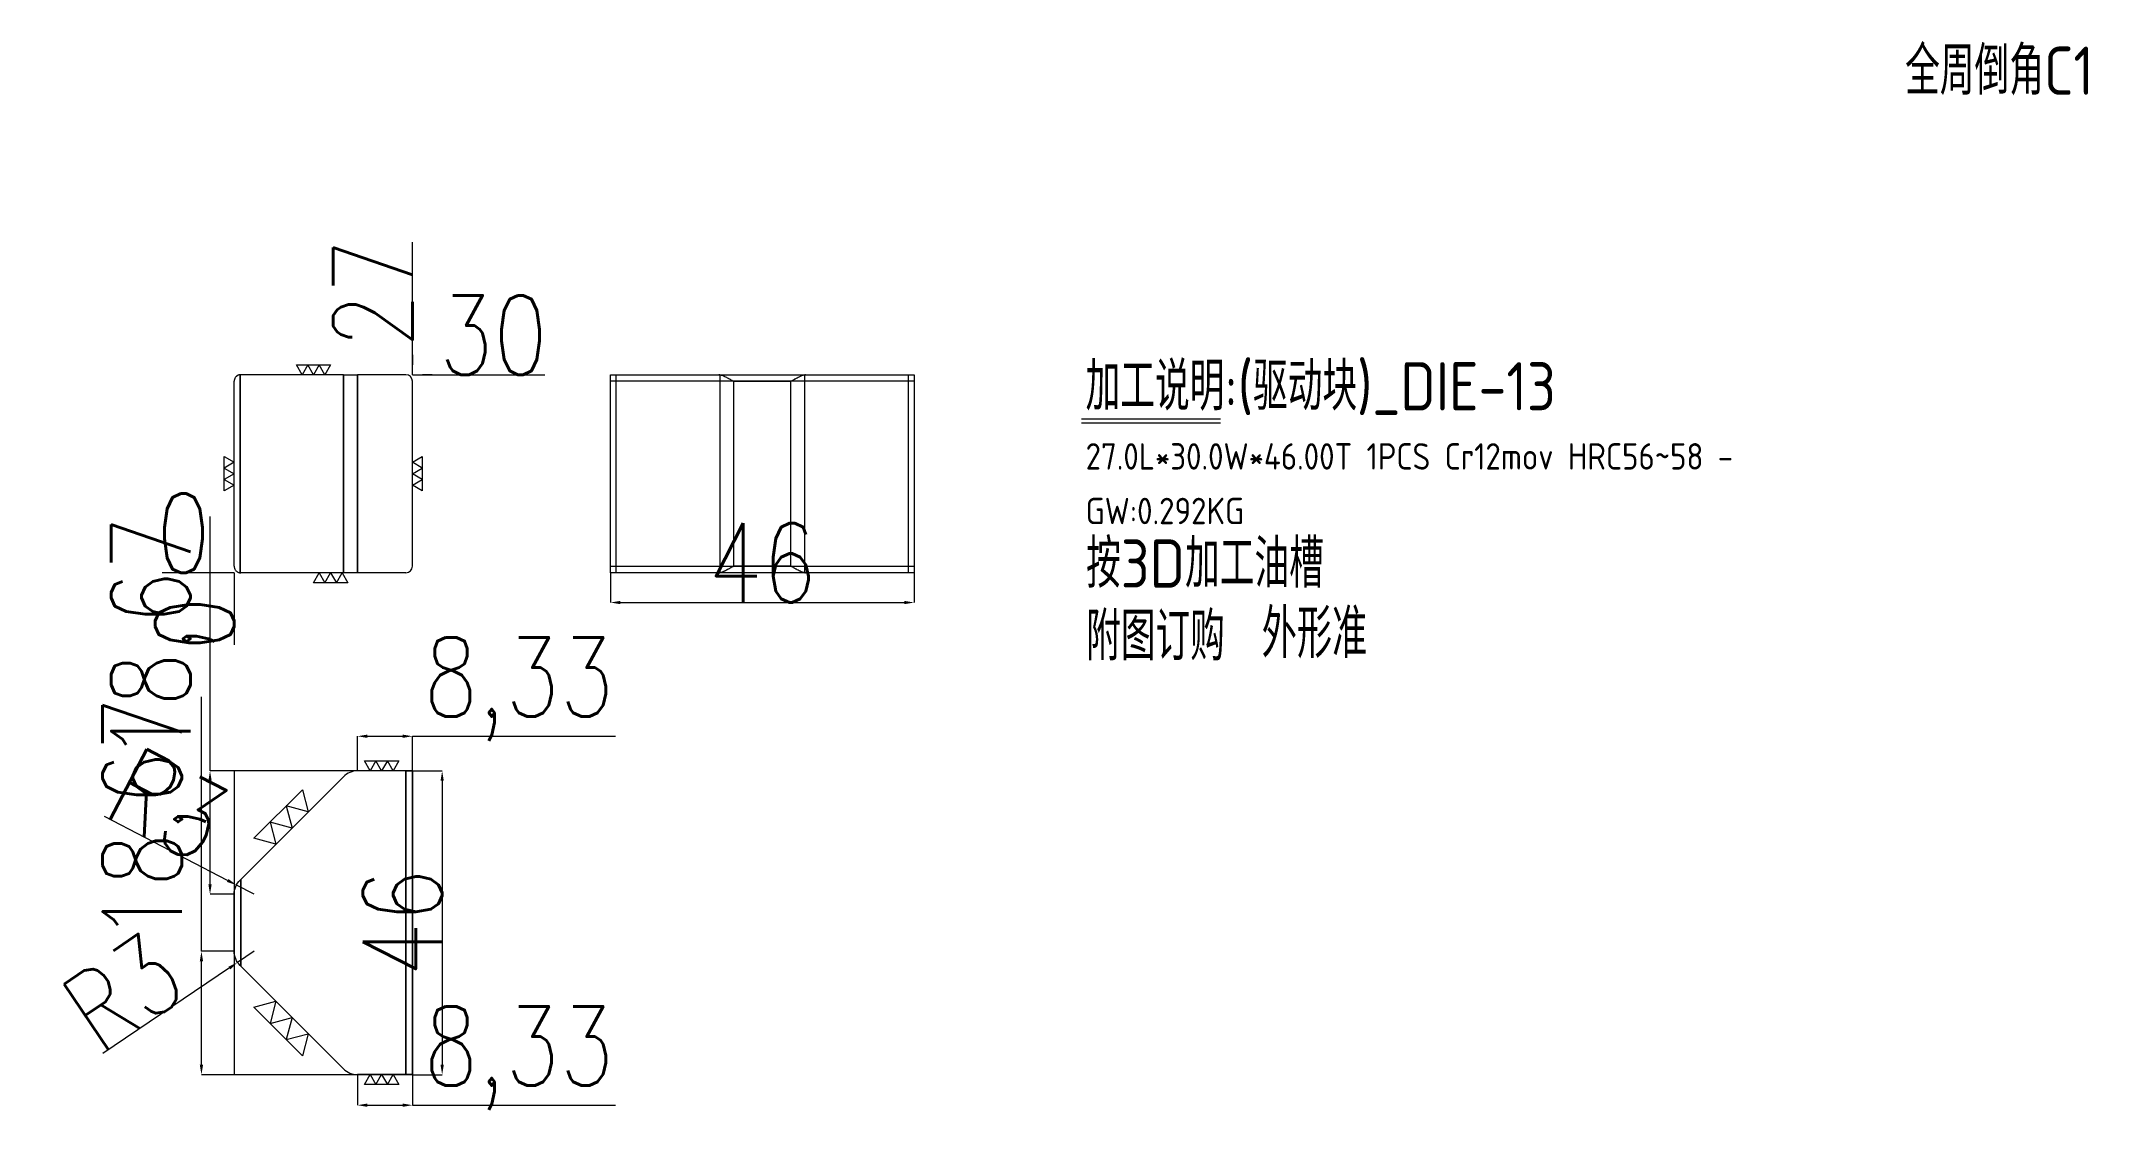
# Model space of a CAD drawing. Header units: millimetres. Extents: x -11248 to -10938, y 61285 to 61447.
import ezdxf

# ---------------------------------------------------------------- set-up
doc = ezdxf.new("R2010")
doc.units = ezdxf.units.MM
doc.linetypes.add('DASHED', pattern=[0])
doc.layers.add('DIE', color=20, linetype='Continuous', lineweight=20)
doc.layers.add('DIM', color=4, linetype='Continuous', lineweight=20)
doc.styles.add('gbenor', font='gbenor.shx', dxfattribs={"bigfont": 'gbcbig.shx'})
doc.styles.add('TXT', font='txt.shx', dxfattribs={"width": 0.8, "bigfont": 'ctxt.shx'})
doc.dimstyles.new('零件', dxfattribs={"dimscale": 1.5, "dimtxt": 8, "dimasz": 1, "dimexe": 0, "dimexo": 0, "dimgap": 0, "dimtad": 1, "dimtxsty": 'TXT', "dimcen": 0, "dimclrd": 252, "dimclre": 252, "dimclrt": 4, "dimazin": 3, "dimtp": 0.001, "dimtm": 0.001, "dimtfac": 1, "dimtmove": 0, "dimatfit": 3, "dimlwd": 5, "dimlwe": 5})

# ---------------------------------------------------------------- blocks, each defined once
blk = doc.blocks.new('*D1107')
at = {"layer": 'Defpoints', "color": 0}
for p in [(-11191.44, 61396.44), (-11186.94, 61396.44), (-11218.44, 61366.44)]:
    blk.add_point(p, dxfattribs=at)
at = {"layer": 'DIM', "color": 252, "linetype": 'Continuous', "lineweight": 5}
for p, q in [((-11191.44, 61396.44), (-11188.44, 61396.44)), ((-11188.44, 61396.44), (-11189.94, 61396.44)), ((-11189.94, 61396.44), (-11171.4, 61396.44))]:
    blk.add_line(p, q, dxfattribs=at)
at = {"layer": 'DIM', "color": 4, "lineweight": 5, "insert": (-11179.17, 61402.44), "char_height": 12, "attachment_point": 5, "style": 'TXT'}
blk.add_mtext('30', dxfattribs=at)
blk = doc.blocks.new('*D1108')
at = {"layer": 'Defpoints', "color": 0}
for p in [(-11222.94, 61366.44), (-11218.44, 61366.44), (-11218.44, 61366.44)]:
    blk.add_point(p, dxfattribs=at)
at = {"layer": 'DIM', "color": 252, "linetype": 'Continuous', "lineweight": 5}
blk.add_line((-11218.44, 61366.44), (-11229.34, 61366.44), dxfattribs=at)
at = {"layer": 'DIM', "color": 4, "lineweight": 5, "insert": (-11226.14, 61372.44), "char_height": 12, "attachment_point": 5, "style": 'TXT'}
blk.add_mtext('0', dxfattribs=at)
blk = doc.blocks.new('*D1109')
at = {"layer": 'Defpoints', "color": 0}
for p in [(-11218.44, 61366.44), (-11218.44, 61366.44), (-11218.44, 61361.94)]:
    blk.add_point(p, dxfattribs=at)
at = {"layer": 'DIM', "color": 252, "linetype": 'Continuous', "lineweight": 5}
blk.add_line((-11218.44, 61366.44), (-11218.44, 61355.54), dxfattribs=at)
at = {"layer": 'DIM', "color": 4, "lineweight": 5, "insert": (-11224.44, 61358.74), "char_height": 12, "attachment_point": 5, "rotation": 90, "style": 'TXT'}
blk.add_mtext('0', dxfattribs=at)
blk = doc.blocks.new('*D1110')
at = {"layer": 'Defpoints', "color": 0}
for p in [(-11191.44, 61400.94), (-11191.44, 61396.44), (-11218.44, 61366.44)]:
    blk.add_point(p, dxfattribs=at)
at = {"layer": 'DIM', "color": 252, "linetype": 'Continuous', "lineweight": 5}
for p, q in [((-11191.44, 61397.94), (-11191.44, 61416.49)), ((-11191.44, 61396.44), (-11191.44, 61399.44)), ((-11191.44, 61399.44), (-11191.44, 61397.94))]:
    blk.add_line(p, q, dxfattribs=at)
at = {"layer": 'DIM', "color": 4, "lineweight": 5, "insert": (-11197.44, 61408.71), "char_height": 12, "attachment_point": 5, "rotation": 90, "style": 'TXT'}
blk.add_mtext('27', dxfattribs=at)
blk = doc.blocks.new('*D1111')
at = {"layer": 'Defpoints', "color": 0}
for p in [(-11191.44, 61336.44), (-11191.44, 61290.44), (-11186.94, 61290.44)]:
    blk.add_point(p, dxfattribs=at)
at = {"layer": 'DIM', "color": 252, "linetype": 'Continuous', "lineweight": 5}
for p, q in [((-11191.44, 61336.44), (-11186.94, 61336.44)), ((-11186.94, 61334.94), (-11186.94, 61291.94)), ((-11191.44, 61290.44), (-11186.94, 61290.44))]:
    blk.add_line(p, q, dxfattribs=at)
at = {"layer": 'DIM', "color": 252}
for points in [[(-11186.69, 61334.94), (-11187.19, 61334.94), (-11186.94, 61336.44)], [(-11187.19, 61291.94), (-11186.69, 61291.94), (-11186.94, 61290.44)]]:
    blk.add_solid(points, dxfattribs=at)
at = {"layer": 'DIM', "color": 4, "lineweight": 5, "insert": (-11192.94, 61313.44), "char_height": 12, "attachment_point": 5, "rotation": 90, "style": 'TXT'}
blk.add_mtext('46', dxfattribs=at)
blk = doc.blocks.new('*D1112')
at = {"layer": 'Defpoints', "color": 0}
for p in [(-11161.44, 61366.44), (-11115.44, 61366.44), (-11115.44, 61361.94)]:
    blk.add_point(p, dxfattribs=at)
at = {"layer": 'DIM', "color": 252, "linetype": 'Continuous', "lineweight": 5}
for p, q in [((-11161.44, 61366.44), (-11161.44, 61361.94)), ((-11115.44, 61366.44), (-11115.44, 61361.94)), ((-11159.94, 61361.94), (-11116.94, 61361.94))]:
    blk.add_line(p, q, dxfattribs=at)
at = {"layer": 'DIM', "color": 252}
for points in [[(-11159.94, 61362.19), (-11159.94, 61361.69), (-11161.44, 61361.94)], [(-11116.94, 61361.69), (-11116.94, 61362.19), (-11115.44, 61361.94)]]:
    blk.add_solid(points, dxfattribs=at)
at = {"layer": 'DIM', "color": 4, "lineweight": 5, "insert": (-11138.44, 61367.94), "char_height": 12, "attachment_point": 5, "style": 'TXT'}
blk.add_mtext('46', dxfattribs=at)
blk = doc.blocks.new('*D1113')
at = {"layer": 'Defpoints', "color": 0}
for p in [(-11218.11, 61319.16), (-11215.44, 61317.77)]:
    blk.add_point(p, dxfattribs=at)
at = {"layer": 'DIM', "color": 252, "linetype": 'Continuous', "lineweight": 5}
for p, q in [((-11219.44, 61319.85), (-11238.08, 61329.56)), ((-11215.44, 61317.77), (-11218.11, 61319.16))]:
    blk.add_line(p, q, dxfattribs=at)
at = {"layer": 'DIM', "color": 252}
blk.add_solid([(-11219.55, 61319.63), (-11219.32, 61320.07), (-11218.11, 61319.16)], dxfattribs=at)
at = {"layer": 'DIM', "color": 4, "lineweight": 5, "insert": (-11228.42, 61331.29), "char_height": 12, "attachment_point": 5, "rotation": 332.4957, "style": 'TXT'}
blk.add_mtext('R3', dxfattribs=at)
blk = doc.blocks.new('*D1114')
at = {"layer": 'Defpoints', "color": 0}
for p in [(-11217.93, 61307.44), (-11215.44, 61309.12)]:
    blk.add_point(p, dxfattribs=at)
at = {"layer": 'DIM', "color": 252, "linetype": 'Continuous', "lineweight": 5}
for p, q in [((-11219.17, 61306.6), (-11238.33, 61293.66)), ((-11215.44, 61309.12), (-11217.93, 61307.44))]:
    blk.add_line(p, q, dxfattribs=at)
at = {"layer": 'DIM', "color": 252}
blk.add_solid([(-11219.03, 61306.39), (-11219.31, 61306.8), (-11217.93, 61307.44)], dxfattribs=at)
at = {"layer": 'DIM', "color": 4, "lineweight": 5, "insert": (-11235.24, 61302.98), "char_height": 12, "attachment_point": 5, "rotation": 34.0371, "style": 'TXT'}
blk.add_mtext('R3', dxfattribs=at)
blk = doc.blocks.new('*D1115')
at = {"layer": 'Defpoints', "color": 0}
for p in [(-11199.77, 61290.44), (-11191.44, 61290.44), (-11191.44, 61285.82)]:
    blk.add_point(p, dxfattribs=at)
at = {"layer": 'DIM', "color": 252, "linetype": 'Continuous', "lineweight": 5}
for p, q in [((-11199.77, 61290.44), (-11199.77, 61285.82)), ((-11191.44, 61290.44), (-11191.44, 61285.82)), ((-11198.27, 61285.82), (-11192.94, 61285.82)), ((-11191.44, 61285.82), (-11160.69, 61285.82))]:
    blk.add_line(p, q, dxfattribs=at)
at = {"layer": 'DIM', "color": 252}
for points in [[(-11198.27, 61286.07), (-11198.27, 61285.57), (-11199.77, 61285.82)], [(-11192.94, 61285.57), (-11192.94, 61286.07), (-11191.44, 61285.82)]]:
    blk.add_solid(points, dxfattribs=at)
at = {"layer": 'DIM', "color": 4, "lineweight": 5, "insert": (-11175.32, 61292.96), "char_height": 12, "attachment_point": 5, "style": 'TXT'}
blk.add_mtext('8,33', dxfattribs=at)
blk = doc.blocks.new('*D1116')
at = {"layer": 'Defpoints', "color": 0}
for p in [(-11191.44, 61341.69), (-11199.77, 61336.44), (-11191.44, 61336.44)]:
    blk.add_point(p, dxfattribs=at)
at = {"layer": 'DIM', "color": 252, "linetype": 'Continuous', "lineweight": 5}
for p, q in [((-11199.77, 61336.44), (-11199.77, 61341.69)), ((-11198.27, 61341.69), (-11192.94, 61341.69)), ((-11191.44, 61336.44), (-11191.44, 61341.69)), ((-11191.44, 61341.69), (-11160.69, 61341.69))]:
    blk.add_line(p, q, dxfattribs=at)
at = {"layer": 'DIM', "color": 252}
for points in [[(-11198.27, 61341.94), (-11198.27, 61341.44), (-11199.77, 61341.69)], [(-11192.94, 61341.44), (-11192.94, 61341.94), (-11191.44, 61341.69)]]:
    blk.add_solid(points, dxfattribs=at)
at = {"layer": 'DIM', "color": 4, "lineweight": 5, "insert": (-11175.32, 61348.84), "char_height": 12, "attachment_point": 5, "style": 'TXT'}
blk.add_mtext('8,33', dxfattribs=at)
blk = doc.blocks.new('*D1117')
at = {"layer": 'Defpoints', "color": 0}
for p in [(-11223.41, 61309.12), (-11218.44, 61309.12), (-11218.44, 61290.44)]:
    blk.add_point(p, dxfattribs=at)
at = {"layer": 'DIM', "color": 252, "linetype": 'Continuous', "lineweight": 5}
for p, q in [((-11223.41, 61309.12), (-11223.41, 61347.64)), ((-11218.44, 61309.12), (-11223.41, 61309.12)), ((-11223.41, 61291.94), (-11223.41, 61307.62)), ((-11218.44, 61290.44), (-11223.41, 61290.44))]:
    blk.add_line(p, q, dxfattribs=at)
at = {"layer": 'DIM', "color": 252}
for points in [[(-11223.16, 61307.62), (-11223.66, 61307.62), (-11223.41, 61309.12)], [(-11223.66, 61291.94), (-11223.16, 61291.94), (-11223.41, 61290.44)]]:
    blk.add_solid(points, dxfattribs=at)
at = {"layer": 'DIM', "color": 4, "lineweight": 5, "insert": (-11230.55, 61329.13), "char_height": 12, "attachment_point": 5, "rotation": 90, "style": 'TXT'}
blk.add_mtext('18,67', dxfattribs=at)
blk = doc.blocks.new('*D1118')
at = {"layer": 'Defpoints', "color": 0}
for p in [(-11222.11, 61336.44), (-11218.44, 61336.44), (-11218.44, 61317.77)]:
    blk.add_point(p, dxfattribs=at)
at = {"layer": 'DIM', "color": 252, "linetype": 'Continuous', "lineweight": 5}
for p, q in [((-11222.11, 61336.44), (-11222.11, 61374.97)), ((-11218.44, 61336.44), (-11222.11, 61336.44)), ((-11222.11, 61319.27), (-11222.11, 61334.94)), ((-11218.44, 61317.77), (-11222.11, 61317.77))]:
    blk.add_line(p, q, dxfattribs=at)
at = {"layer": 'DIM', "color": 252}
for points in [[(-11221.86, 61334.94), (-11222.36, 61334.94), (-11222.11, 61336.44)], [(-11222.36, 61319.27), (-11221.86, 61319.27), (-11222.11, 61317.77)]]:
    blk.add_solid(points, dxfattribs=at)
at = {"layer": 'DIM', "color": 4, "lineweight": 5, "insert": (-11229.25, 61356.46), "char_height": 12, "attachment_point": 5, "rotation": 90, "style": 'TXT'}
blk.add_mtext('18,67', dxfattribs=at)

msp = doc.modelspace()

# ---------------------------------------------------------------- linework, layer by layer
at = {"layer": 'DIE', "color": 155, "linetype": 'DASHED', "lineweight": 5, "ltscale": 0.202237}
for p, q in [((-11217.566, 61366.451), (-11217.566, 61396.436)), ((-11201.894, 61396.444), (-11201.894, 61366.444)), ((-11199.773, 61366.444), (-11199.773, 61396.444)), ((-11160.566, 61366.444), (-11160.566, 61396.444)), ((-11144.894, 61396.436), (-11144.894, 61366.451)), ((-11131.995, 61366.451), (-11131.995, 61396.436)), ((-11116.323, 61396.444), (-11116.323, 61366.444)), ((-11142.773, 61367.444), (-11142.773, 61395.444)), ((-11142.773, 61395.444), (-11134.116, 61395.444)), ((-11134.116, 61367.444), (-11134.116, 61395.444)), ((-11134.116, 61367.444), (-11142.773, 61367.444)), ((-11192.445, 61336.444), (-11192.445, 61290.444)), ((-11217.445, 61306.873), (-11217.445, 61320.015))]:
    msp.add_line(p, q, dxfattribs=at)
at = {"layer": 'DIE', "color": 155, "linetype": 'Continuous', "lineweight": 5}
for p, q in [((-11217.566, 61396.436), (-11217.566, 61366.451)), ((-11201.894, 61366.444), (-11201.894, 61396.444)), ((-11199.773, 61396.444), (-11199.773, 61366.444)), ((-11115.445, 61395.444), (-11161.445, 61395.444)), ((-11161.445, 61367.444), (-11115.445, 61367.444)), ((-11192.445, 61290.444), (-11192.445, 61336.444)), ((-11217.445, 61320.015), (-11217.445, 61306.873))]:
    msp.add_line(p, q, dxfattribs=at)
at = {"layer": 'DIE', "color": 11, "linetype": 'Continuous', "lineweight": 5}
for p, q in [((-11201.894, 61396.444), (-11217.445, 61396.444)), ((-11201.894, 61396.444), (-11199.773, 61396.444)), ((-11192.445, 61396.444), (-11199.773, 61396.444)), ((-11161.445, 61396.444), (-11115.445, 61396.444)), ((-11161.445, 61395.444), (-11161.445, 61396.444)), ((-11115.445, 61396.444), (-11115.445, 61395.444)), ((-11218.445, 61367.444), (-11218.445, 61395.444)), ((-11191.445, 61367.444), (-11191.445, 61395.444)), ((-11161.445, 61367.444), (-11161.445, 61395.444)), ((-11115.445, 61395.444), (-11115.445, 61367.444)), ((-11201.894, 61366.444), (-11217.445, 61366.444)), ((-11199.773, 61366.444), (-11201.894, 61366.444)), ((-11192.445, 61366.444), (-11199.773, 61366.444)), ((-11161.445, 61366.444), (-11161.445, 61367.444)), ((-11115.445, 61366.444), (-11161.445, 61366.444)), ((-11115.445, 61367.444), (-11115.445, 61366.444)), ((-11201.894, 61335.565), (-11217.445, 61320.015)), ((-11192.445, 61336.444), (-11199.773, 61336.444)), ((-11192.445, 61336.444), (-11191.445, 61336.444)), ((-11191.445, 61336.444), (-11191.445, 61290.444)), ((-11217.566, 61319.893), (-11217.445, 61320.015)), ((-11218.445, 61309.115), (-11218.445, 61317.772)), ((-11217.445, 61306.873), (-11217.566, 61306.994)), ((-11217.445, 61306.873), (-11201.894, 61291.322)), ((-11192.445, 61290.444), (-11199.773, 61290.444)), ((-11191.445, 61290.444), (-11192.445, 61290.444))]:
    msp.add_line(p, q, dxfattribs=at)
for points in [[(-11218.445, 61317.772), (-11218.445, 61317.772, -0.1989138), (-11217.566, 61319.893)], [(-11217.566, 61306.994), (-11217.566, 61306.994, -0.1989145), (-11218.445, 61309.115)]]:
    msp.add_lwpolyline(points, format="xyb", dxfattribs=at)
for centre, radius, start, end in [((-11192.445, 61395.444), 1, 0, 90), ((-11192.445, 61367.444), 1, 270, 0), ((-11199.773, 61333.444), 3, 90, 135), ((-11199.773, 61293.444), 3, 225, 270)]:
    msp.add_arc(centre, radius, start, end, dxfattribs=at)
for centre, major_axis, start_param, end_param in [((-11217.445, 61395.444), (-0.059, 0.998), 6.2244386, 6.3460585), ((-11217.445, 61367.444), (0.061, 0.998), 3.0812962, 3.2029161)]:
    msp.add_ellipse(centre, major_axis=major_axis, ratio=1, start_param=start_param, end_param=end_param, dxfattribs=at)
at = {"layer": 'DIE', "color": 11, "linetype": 'DASHED', "lineweight": 5, "ltscale": 0.202237}
for centre, major_axis, start_param, end_param in [((-11145.016, 61395.444), (-0.059, -0.998), 3.0787194, 3.2003394), ((-11131.874, 61395.444), (-0.053, 0.999), 6.2299579, 6.3515778), ((-11145.016, 61367.444), (-0.061, 0.998), 3.0802692, 3.2018891), ((-11131.874, 61367.444), (-0.05, -0.999), 6.2118791, 6.333499)]:
    msp.add_ellipse(centre, major_axis=major_axis, ratio=1, start_param=start_param, end_param=end_param, dxfattribs=at)
at = {"layer": 'DIE', "color": 11, "linetype": 'Continuous', "lineweight": 5}
for points, knots in [([(-11217.566, 61396.436), (-11217.604, 61396.432), (-11217.641, 61396.425), (-11217.712, 61396.408), (-11217.746, 61396.398), (-11217.844, 61396.363), (-11217.905, 61396.334), (-11217.975, 61396.292), (-11217.989, 61396.283), (-11218.015, 61396.265), (-11218.054, 61396.237), (-11218.09, 61396.208), (-11218.158, 61396.147), (-11218.198, 61396.104), (-11218.269, 61396.012), (-11218.3, 61395.965), (-11218.34, 61395.89), (-11218.352, 61395.865), (-11218.374, 61395.814), (-11218.384, 61395.788), (-11218.41, 61395.71), (-11218.423, 61395.658), (-11218.436, 61395.578), (-11218.441, 61395.538), (-11218.444, 61395.491), (-11218.444, 61395.47), (-11218.445, 61395.457), (-11218.445, 61395.45), (-11218.445, 61395.444)], [0, 0, 0, 0, 0.0625, 0.0625, 0.125, 0.125, 0.25, 0.25, 0.28125, 0.28125, 0.3125, 0.375, 0.375, 0.5, 0.5, 0.625, 0.625, 0.6875, 0.6875, 0.75, 0.75, 0.875, 0.875, 0.9375, 0.96875, 0.984375, 0.984375, 1, 1, 1, 1]), ([(-11218.445, 61367.444), (-11218.445, 61367.437), (-11218.445, 61367.43), (-11218.444, 61367.417), (-11218.444, 61367.396), (-11218.441, 61367.349), (-11218.436, 61367.309), (-11218.423, 61367.23), (-11218.41, 61367.177), (-11218.384, 61367.099), (-11218.374, 61367.073), (-11218.352, 61367.022), (-11218.34, 61366.997), (-11218.3, 61366.923), (-11218.269, 61366.875), (-11218.198, 61366.783), (-11218.158, 61366.74), (-11218.09, 61366.679), (-11218.054, 61366.65), (-11218.015, 61366.622), (-11217.989, 61366.604), (-11217.975, 61366.596), (-11217.905, 61366.553), (-11217.844, 61366.524), (-11217.746, 61366.489), (-11217.712, 61366.479), (-11217.641, 61366.462), (-11217.604, 61366.456), (-11217.566, 61366.451)], [0, 0, 0, 0, 0.015625, 0.015625, 0.03125, 0.0625, 0.125, 0.125, 0.25, 0.25, 0.3125, 0.3125, 0.375, 0.375, 0.5, 0.5, 0.625, 0.625, 0.6875, 0.71875, 0.71875, 0.75, 0.75, 0.875, 0.875, 0.9375, 0.9375, 1, 1, 1, 1])]:
    msp.add_open_spline(points, degree=3, knots=knots, dxfattribs=at)
at = {"layer": 'DIE', "color": 11, "linetype": 'DASHED', "lineweight": 5, "ltscale": 0.202237}
for points, knots in [([(-11144.894, 61396.436), (-11144.856, 61396.432), (-11144.817, 61396.425), (-11144.738, 61396.408), (-11144.698, 61396.398), (-11144.576, 61396.363), (-11144.493, 61396.334), (-11144.385, 61396.292), (-11144.363, 61396.283), (-11144.32, 61396.265), (-11144.255, 61396.237), (-11144.189, 61396.208), (-11144.057, 61396.147), (-11143.968, 61396.104), (-11143.789, 61396.012), (-11143.698, 61395.965), (-11143.56, 61395.89), (-11143.514, 61395.865), (-11143.422, 61395.814), (-11143.376, 61395.788), (-11143.237, 61395.71), (-11143.145, 61395.658), (-11143.006, 61395.578), (-11142.936, 61395.538), (-11142.855, 61395.491), (-11142.82, 61395.47), (-11142.796, 61395.457), (-11142.785, 61395.45), (-11142.773, 61395.444)], [0, 0, 0, 0, 0.0625, 0.0625, 0.125, 0.125, 0.25, 0.25, 0.28125, 0.28125, 0.3125, 0.375, 0.375, 0.5, 0.5, 0.625, 0.625, 0.6875, 0.6875, 0.75, 0.75, 0.875, 0.875, 0.9375, 0.96875, 0.984375, 0.984375, 1, 1, 1, 1]), ([(-11134.116, 61395.444), (-11134.105, 61395.45), (-11134.093, 61395.457), (-11134.07, 61395.47), (-11134.035, 61395.491), (-11133.953, 61395.538), (-11133.883, 61395.578), (-11133.744, 61395.658), (-11133.652, 61395.71), (-11133.513, 61395.788), (-11133.467, 61395.814), (-11133.375, 61395.865), (-11133.329, 61395.89), (-11133.191, 61395.965), (-11133.1, 61396.012), (-11132.921, 61396.104), (-11132.832, 61396.147), (-11132.7, 61396.208), (-11132.635, 61396.237), (-11132.569, 61396.265), (-11132.526, 61396.283), (-11132.504, 61396.292), (-11132.397, 61396.334), (-11132.313, 61396.363), (-11132.191, 61396.398), (-11132.151, 61396.408), (-11132.072, 61396.425), (-11132.033, 61396.432), (-11131.995, 61396.436)], [0, 0, 0, 0, 0.015625, 0.015625, 0.03125, 0.0625, 0.125, 0.125, 0.25, 0.25, 0.3125, 0.3125, 0.375, 0.375, 0.5, 0.5, 0.625, 0.625, 0.6875, 0.71875, 0.71875, 0.75, 0.75, 0.875, 0.875, 0.9375, 0.9375, 1, 1, 1, 1]), ([(-11142.773, 61367.444), (-11142.785, 61367.437), (-11142.796, 61367.43), (-11142.82, 61367.417), (-11142.855, 61367.396), (-11142.936, 61367.349), (-11143.006, 61367.309), (-11143.145, 61367.23), (-11143.237, 61367.177), (-11143.376, 61367.099), (-11143.422, 61367.073), (-11143.514, 61367.022), (-11143.56, 61366.997), (-11143.698, 61366.923), (-11143.789, 61366.875), (-11143.968, 61366.783), (-11144.057, 61366.74), (-11144.189, 61366.679), (-11144.255, 61366.65), (-11144.32, 61366.622), (-11144.363, 61366.604), (-11144.385, 61366.596), (-11144.493, 61366.553), (-11144.576, 61366.524), (-11144.698, 61366.489), (-11144.738, 61366.479), (-11144.817, 61366.462), (-11144.856, 61366.456), (-11144.894, 61366.451)], [0, 0, 0, 0, 0.015625, 0.015625, 0.03125, 0.0625, 0.125, 0.125, 0.25, 0.25, 0.3125, 0.3125, 0.375, 0.375, 0.5, 0.5, 0.625, 0.625, 0.6875, 0.71875, 0.71875, 0.75, 0.75, 0.875, 0.875, 0.9375, 0.9375, 1, 1, 1, 1]), ([(-11131.995, 61366.451), (-11132.033, 61366.456), (-11132.072, 61366.462), (-11132.151, 61366.479), (-11132.191, 61366.489), (-11132.313, 61366.524), (-11132.397, 61366.553), (-11132.504, 61366.596), (-11132.526, 61366.604), (-11132.569, 61366.622), (-11132.635, 61366.65), (-11132.7, 61366.679), (-11132.832, 61366.74), (-11132.921, 61366.783), (-11133.1, 61366.875), (-11133.191, 61366.923), (-11133.329, 61366.997), (-11133.375, 61367.022), (-11133.467, 61367.073), (-11133.513, 61367.099), (-11133.652, 61367.177), (-11133.744, 61367.23), (-11133.883, 61367.309), (-11133.953, 61367.349), (-11134.035, 61367.396), (-11134.07, 61367.417), (-11134.093, 61367.43), (-11134.105, 61367.437), (-11134.116, 61367.444)], [0, 0, 0, 0, 0.0625, 0.0625, 0.125, 0.125, 0.25, 0.25, 0.28125, 0.28125, 0.3125, 0.375, 0.375, 0.5, 0.5, 0.625, 0.625, 0.6875, 0.6875, 0.75, 0.75, 0.875, 0.875, 0.9375, 0.96875, 0.984375, 0.984375, 1, 1, 1, 1])]:
    msp.add_open_spline(points, degree=3, knots=knots, dxfattribs=at)
at = {"layer": 'DIM', "color": 8, "linetype": 'Continuous', "lineweight": 5}
for p, q in [((-11090.061, 61389.781), (-11069.037, 61389.781)), ((-11090.061, 61389.175), (-11069.037, 61389.175))]:
    msp.add_line(p, q, dxfattribs=at)
at = {"layer": 'DIM', "linetype": 'Continuous', "lineweight": 5}
for points in [[(-11203.837, 61397.944), (-11204.703, 61396.444), (-11205.569, 61397.944), (-11206.435, 61396.444), (-11207.301, 61397.944), (-11208.167, 61396.444), (-11209.033, 61397.944), (-11203.837, 61397.944)], [(-11219.945, 61384.042), (-11218.445, 61383.176), (-11219.945, 61382.31), (-11218.445, 61381.444), (-11219.945, 61380.578), (-11218.445, 61379.712), (-11219.945, 61378.845), (-11219.945, 61384.042)], [(-11189.945, 61378.845), (-11191.445, 61379.712), (-11189.945, 61380.578), (-11191.445, 61381.444), (-11189.945, 61382.31), (-11191.445, 61383.176), (-11189.945, 61384.042), (-11189.945, 61378.845)], [(-11206.435, 61364.944), (-11205.569, 61366.444), (-11204.703, 61364.944), (-11203.837, 61366.444), (-11202.971, 61364.944), (-11202.105, 61366.444), (-11201.239, 61364.944), (-11206.435, 61364.944)], [(-11193.511, 61337.944), (-11194.377, 61336.444), (-11195.243, 61337.944), (-11196.109, 61336.444), (-11196.975, 61337.944), (-11197.841, 61336.444), (-11198.707, 61337.944), (-11193.511, 61337.944)], [(-11208.117, 61333.585), (-11207.22, 61330.239), (-11210.566, 61331.136), (-11209.669, 61327.79), (-11213.016, 61328.686), (-11212.119, 61325.34), (-11215.465, 61326.237), (-11208.117, 61333.585)], [(-11215.465, 61300.65), (-11212.119, 61301.547), (-11213.016, 61298.201), (-11209.669, 61299.097), (-11210.566, 61295.751), (-11207.22, 61296.648), (-11208.117, 61293.302), (-11215.465, 61300.65)], [(-11198.707, 61288.944), (-11197.841, 61290.444), (-11196.975, 61288.944), (-11196.109, 61290.444), (-11195.243, 61288.944), (-11194.377, 61290.444), (-11193.511, 61288.944), (-11198.707, 61288.944)]]:
    msp.add_lwpolyline(points, close=True, dxfattribs=at)
at = {"layer": 'DIM', "color": 252, "linetype": 'DASHED', "lineweight": 5, "ltscale": 0.202237}
msp.add_lwpolyline([(-11218.445, 61290.444), (-11191.445, 61290.444), (-11191.445, 61336.444), (-11218.445, 61336.444)], close=True, dxfattribs=at)

# ---------------------------------------------------------------- texts
at = {"layer": 'DIM', "color": 6, "lineweight": 5, "style": 'gbenor'}
msp.add_text('全周倒角C1', height=7.3, dxfattribs=at).set_placement((-10965.309, 61438.828))
at = {"layer": 'DIM', "color": 4, "lineweight": 5, "style": 'gbenor'}
for s, height, p in [('加工说明:(驱动块)_DIE-13', 7.3, (-11089.466, 61391.038)), ('27.0L*30.0W*46.00T 1PCS Cr12mov HRC56~58 -', 4, (-11089.461, 61382.071)), ('GW:0.292KG', 4, (-11089.461, 61373.803))]:
    msp.add_text(s, height=height, dxfattribs=at).set_placement(p)
at = {"layer": 'DIM', "color": 21, "lineweight": 5, "style": 'gbenor'}
for s, p in [('按3D加工油槽', (-11089.384, 61364.198)), ('附图订购', (-11089.384, 61353.173))]:
    msp.add_text(s, height=7.3, dxfattribs=at).set_placement(p)
at = {"layer": 'DIM', "color": 1, "lineweight": 5, "style": 'gbenor'}
msp.add_text('外形准', height=7.4, dxfattribs=at).set_placement((-11062.783, 61353.554))

# ---------------------------------------------------------------- dimensions: what is measured, and where the dimension line sits
at = {"layer": 'DIM', "linetype": 'Continuous', "lineweight": 5}
for feature_location, offset, dtype, origin, picture, middle in [((-11191.445, 61396.444), (0, 4.5), 1, (-11218.445, 61366.444), '*D1110', (-11197.445, 61408.715)), ((-11191.445, 61396.444), (4.5, 0), 0, (-11218.445, 61366.444), '*D1107', (-11179.173, 61402.444)), ((-11218.444608554, 61366.443582649), (-4.5, 0), 0, (-11218.444608554, 61366.443582649), '*D1108', (-11226.144608554, 61372.443582649)), ((-11218.444608554, 61366.443582649), (0, -4.5), 1, (-11218.444608554, 61366.443582649), '*D1109', (-11224.444608554, 61358.743582649))]:
    dim = msp.add_ordinate_dim(feature_location=feature_location, offset=offset, dtype=dtype, origin=origin, dimstyle='零件', dxfattribs=at)
    dim.commit()
    dim.dimension.update_dxf_attribs({"geometry": picture, "text_midpoint": middle})
for base, p1, p2, picture, middle in [((-11222.109, 61336.444), (-11218.445, 61317.772), (-11218.445, 61336.444), '*D1118', (-11229.252, 61356.458)), ((-11223.406, 61309.115), (-11218.445, 61290.444), (-11218.445, 61309.115), '*D1117', (-11230.549, 61329.129)), ((-11186.945, 61290.444), (-11191.445, 61336.444), (-11191.445, 61290.444), '*D1111', (-11192.945, 61313.444))]:
    dim = msp.add_linear_dim(base=base, p1=p1, p2=p2, angle=90, dimstyle='零件', dxfattribs=at)
    dim.commit()
    dim.dimension.update_dxf_attribs({"geometry": picture, "text_midpoint": middle})
for base, p1, p2, picture, middle in [((-11115.445, 61361.944), (-11161.445, 61366.444), (-11115.445, 61366.444), '*D1112', (-11138.445, 61367.944)), ((-11191.445, 61341.693), (-11199.773, 61336.444), (-11191.445, 61336.444), '*D1116', (-11175.316, 61348.835)), ((-11191.445, 61285.815), (-11199.773, 61290.444), (-11191.445, 61290.444), '*D1115', (-11175.316, 61292.958))]:
    dim = msp.add_linear_dim(base=base, p1=p1, p2=p2, dimstyle='零件', dxfattribs=at)
    dim.commit()
    dim.dimension.update_dxf_attribs({"geometry": picture, "text_midpoint": middle})
for center, mpoint, picture, middle in [((-11215.445, 61317.772), (-11218.106, 61319.157), '*D1113', (-11231.19, 61325.97)), ((-11215.445, 61309.115), (-11217.931, 61307.436), '*D1114', (-11231.886, 61298.01))]:
    dim = msp.add_radius_dim(center=center, mpoint=mpoint, dimstyle='零件', dxfattribs=at)
    dim.commit()
    dim.dimension.update_dxf_attribs({"geometry": picture, "text_midpoint": middle, "dimtype": 164})

doc.saveas('drawing.dxf')
